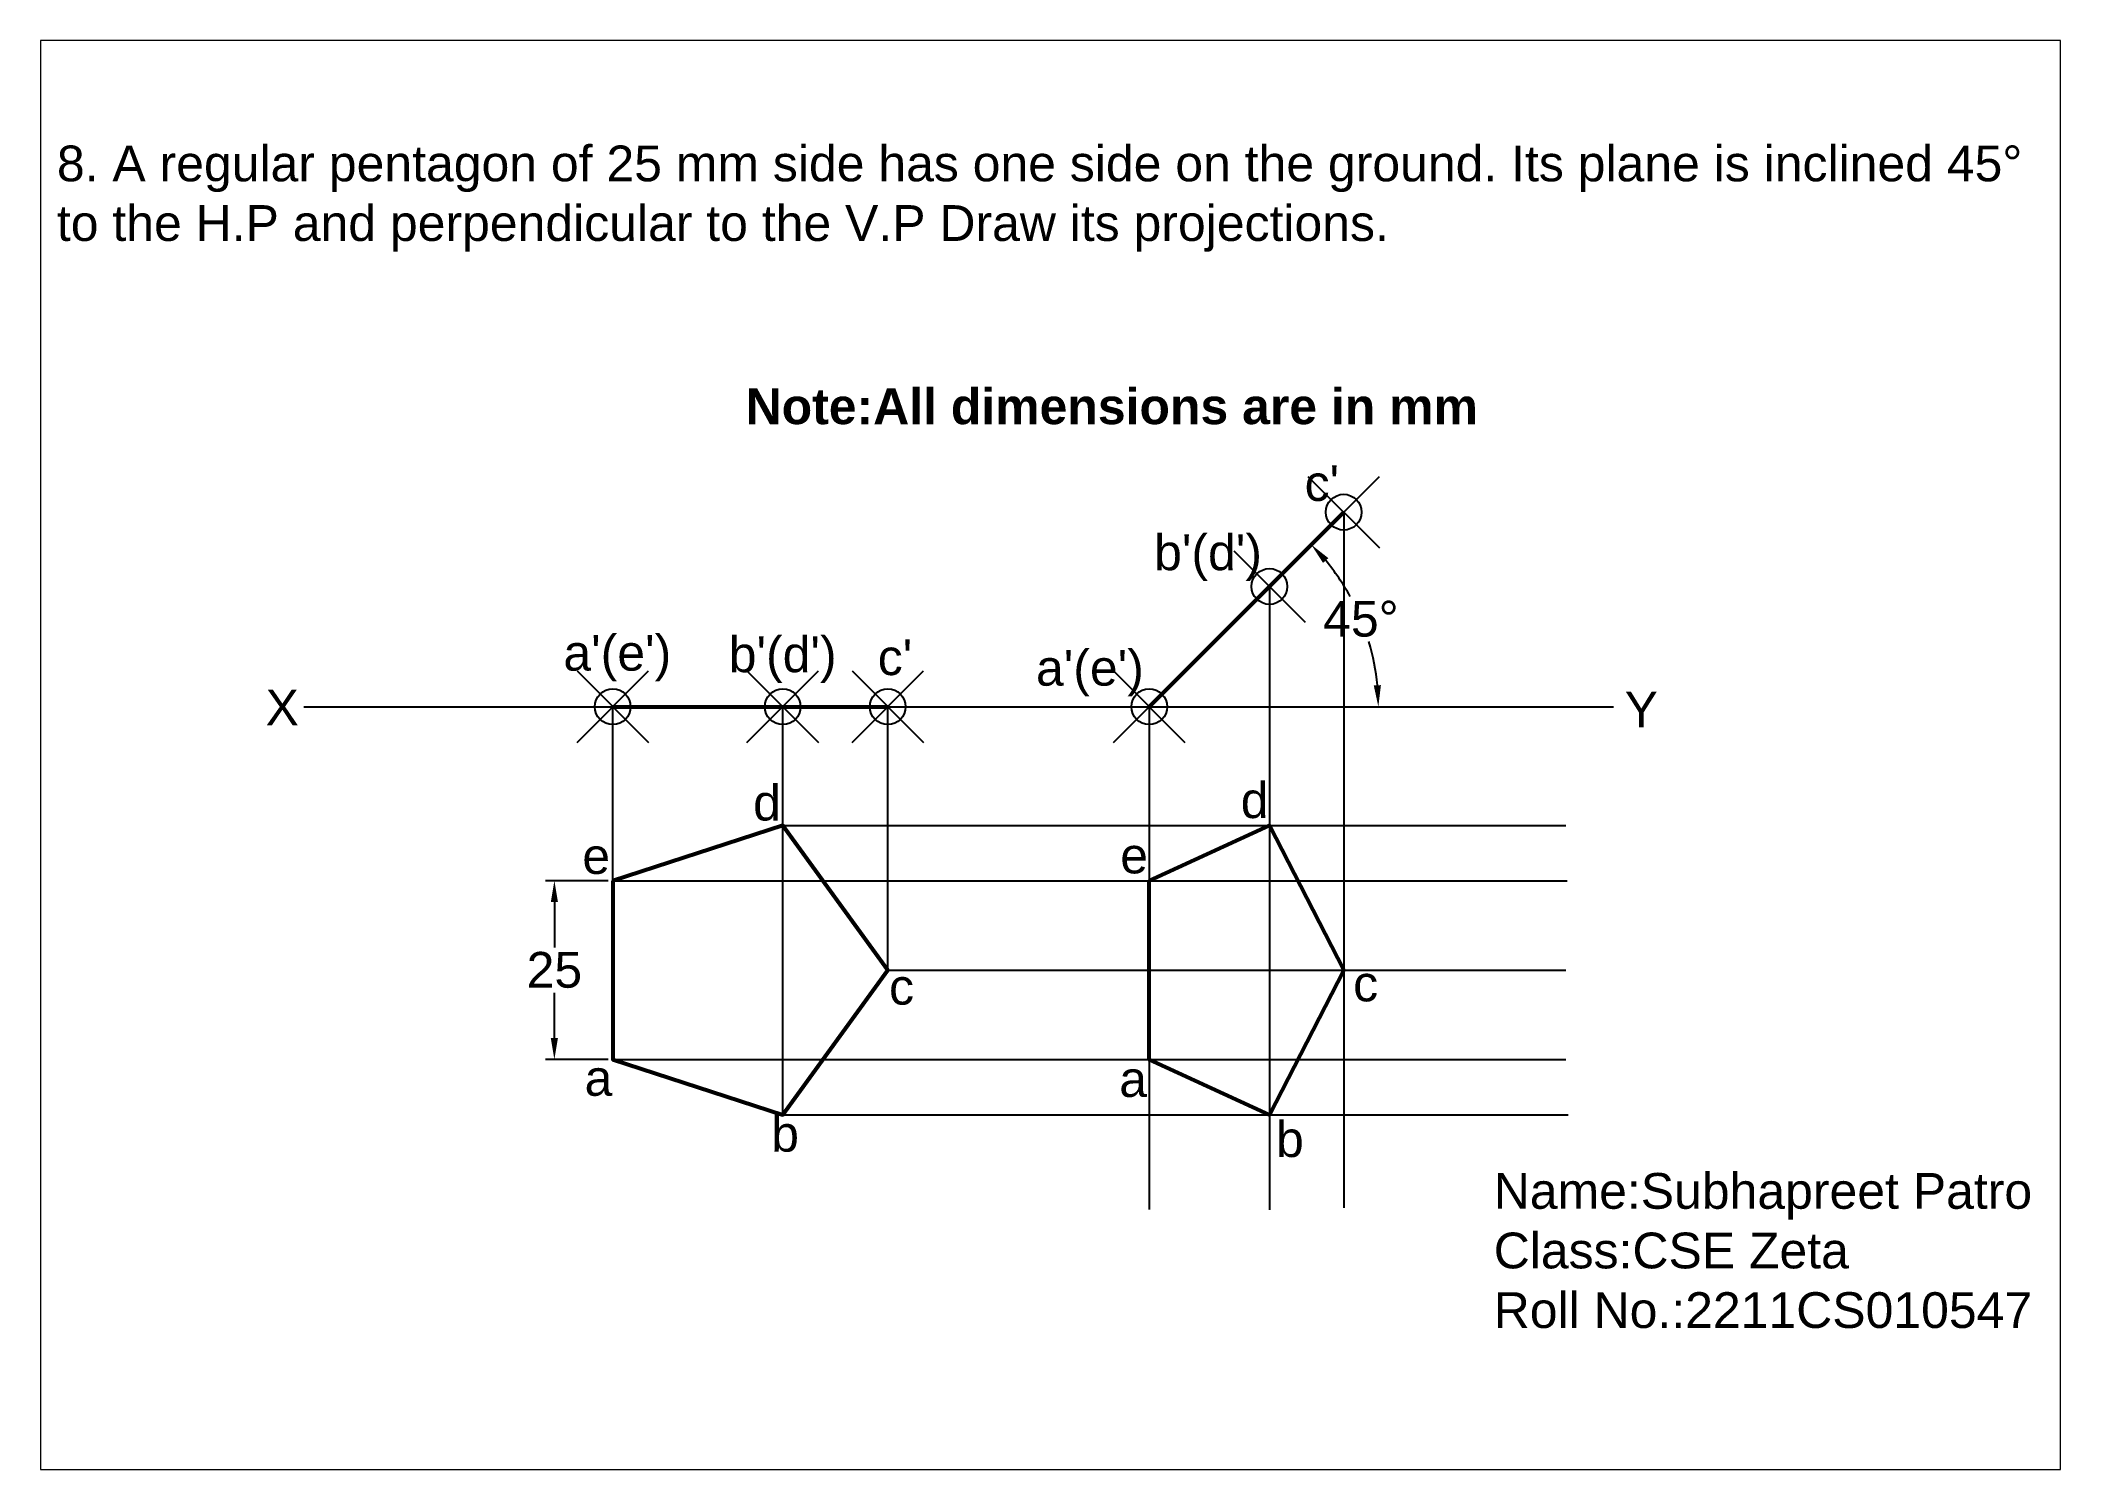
# Paper-space layout 'Layout8' of a CAD drawing. Header units: millimetres. Extents: x 30 to 267, y 21 to 189.
# The model-space entities are those that its viewports show. They can reach past a viewport. Long polylines and large blocks are cut down to what shows.
import ezdxf

# ---------------------------------------------------------------- set-up
doc = ezdxf.new("R2010")
doc.units = ezdxf.units.MM
doc.header["$PDMODE"] = 35
doc.header["$PDSIZE"] = 5
doc.styles.get("Standard").update_dxf_attribs({"font": 'arial.ttf'})
doc.dimstyles.new('ISO-25', dxfattribs={"dimtxt": 5, "dimasz": 3, "dimexe": 1.25, "dimexo": 0.625, "dimtad": 1, "dimtih": 1, "dimtoh": 1, "dimdec": 0, "dimtxsty": 'Standard', "dimcen": 2.5, "dimadec": 0, "dimazin": 0, "dimtfac": 1, "dimtdec": 0, "dimtmove": 0, "dimatfit": 3, "dimfxl": 1, "dimarcsym": 0})

# ---------------------------------------------------------------- blocks, each defined once
blk = doc.blocks.new('*D38')
at = {"color": 0, "lineweight": -2, "transparency": 16777216}
for p, q in [((2890.908834943041, 133.6464312124207), (2882.11249174939, 133.6464312124207)), ((2883.36249174939, 130.6464312124207), (2883.36249174939, 124.3242961510292)), ((2883.36249174939, 111.6464312124207), (2883.36249174939, 117.9685662738123)), ((2890.908834943041, 108.6464312124207), (2882.11249174939, 108.6464312124207))]:
    blk.add_line(p, q, dxfattribs=at)
at = {"color": 0, "transparency": 16777216}
for points in [[(2882.86249174939, 130.6464312124207), (2883.86249174939, 130.6464312124207), (2883.36249174939, 133.6464312124207)], [(2882.86249174939, 111.6464312124207), (2883.86249174939, 111.6464312124207), (2883.36249174939, 108.6464312124207)]]:
    blk.add_solid(points, dxfattribs=at)
at = {"layer": 'Defpoints', "color": 0, "transparency": 16777216}
for p in [(2891.533834943041, 133.6464312124207), (2883.36249174939, 108.6464312124207), (2891.533834943041, 108.6464312124207)]:
    blk.add_point(p, dxfattribs=at)
at = {"color": 0, "transparency": 16777216, "insert": (2883.362491749389, 121.1464312124199), "char_height": 5, "attachment_point": 5}
blk.add_mtext('25', dxfattribs=at)
blk = doc.blocks.new('*D39')
at = {"color": 0, "lineweight": -2, "transparency": 16777216}
for start, end in [(28.7840030045789, 39.63540489772278), (5.364595102277579, 16.49059034572483)]:
    blk.add_arc((2966.583678223159, 157.9695720509865), 32.05277138276945, start, end, dxfattribs=at)
at = {"color": 0, "transparency": 16777216}
for points in [[(2990.898421669667, 178.0794141853877), (2991.63784479135, 178.7526551876454), (2989.248410223736, 180.6343040515649)], [(2998.9955083204, 160.9896841084376), (2997.996603938822, 160.9428862829988), (2998.636449605927, 157.9695720509865)]]:
    blk.add_solid(points, dxfattribs=at)
at = {"layer": 'Defpoints', "color": 0, "transparency": 16777216}
for p in [(2993.786814466693, 185.1727082945222), (2997.544277905914, 166.2654397331645), (2848.291605306493, 157.9695720509866), (2966.583678223158, 157.9695720509864), (3031.558039242096, 157.9695720509867)]:
    blk.add_point(p, dxfattribs=at)
at = {"color": 0, "transparency": 16777216, "insert": (2996.196577663962, 170.2356366205579), "char_height": 5, "attachment_point": 5}
blk.add_mtext('45°', dxfattribs=at)

msp = doc.modelspace()

# ---------------------------------------------------------------- linework, layer by layer
at = {"lineweight": 53}
for p, q in [((2966.583678223158, 157.9695720509864), (2993.786814466693, 185.1727082945219)), ((2891.53383494304, 157.9695720509866), (2930.004879157731, 157.9695720509866))]:
    msp.add_line(p, q, dxfattribs=at)
for p, q in [((2993.786814466693, 185.1727082945219), (2993.786814466693, 87.91128799525653)), ((2983.396141022257, 174.7820348500856), (2983.396141022257, 87.62581286902854)), ((2848.291605306493, 157.9695720509866), (3031.558039242095, 157.9695720509866)), ((2891.53383494304, 133.6464312124207), (2891.53383494304, 157.9695720509866)), ((2915.310247850419, 100.921006353047), (2915.310247850419, 157.9695720509866)), ((2930.004879157731, 121.1464312124207), (2930.004879157731, 157.9695720509866)), ((2966.583678223158, 157.9695720509864), (2966.583678223157, 87.66098742544658)), ((2915.310247850419, 141.3718560717944), (3024.850810309402, 141.3718560717944)), ((2891.53383494304, 133.6464312124207), (3025.075308609673, 133.6464312124207)), ((2930.004879157731, 121.1464312124207), (3024.850810309402, 121.1464312124207)), ((2891.53383494304, 108.6464312124207), (3024.859988384912, 108.6464312124207)), ((2915.310247850419, 100.921006353047), (3025.196739409334, 100.921006353047))]:
    msp.add_line(p, q)
msp.add_lwpolyline([(2891.53383494304, 133.6464312124207), (2891.53383494304, 108.6464312124207), (2915.310247850419, 100.921006353047), (2930.004879157731, 121.1464312124207), (2915.310247850419, 141.3718560717944)], close=True, dxfattribs=at)
msp.add_lwpolyline([(2966.583678223158, 133.6464312124207), (2983.396141022257, 141.3718560717944), (2993.786814466693, 121.1464312124207), (2983.396141022257, 100.921006353047), (2966.583678223157, 108.6464312124207), (2966.583678223157, 133.6464312124207)], dxfattribs=at)
for p in [(2993.786814466693, 185.1727082945219), (2983.396141022257, 174.7820348500856), (2966.583678223158, 157.9695720509864), (2891.53383494304, 157.9695720509866), (2915.310247850419, 157.9695720509866), (2930.004879157731, 157.9695720509866)]:
    msp.add_point(p)

# ---------------------------------------------------------------- texts
at = {"char_height": 5, "attachment_point": 1}
for s, width, insert in [('8. A regular pentagon of 25 mm side has one side on the ground. Its plane is inclined 45%%D\\Pto the H.P and perpendicular to the V.P Draw its projections.', 363.3630975835767, (2813.765085346726, 236.4375833511604)), ('{\\fArial|b1|i0|c0|p34;Note:All dimensions are in mm}', 127.5296600610509, (2910.115860511733, 202.4783379682495)), ("c'", 10.02077722742479, (2988.319439302592, 191.7414003535635)), ("b'(d')", 25.2213167143309, (2967.268315102369, 182.0617144118015)), ("a'(e')", 17.90309433648326, (2884.62379669121, 168.014630702268)), ("b'(d')", 25.2213167143309, (2907.758981330086, 167.7991145611878)), ("c'", 10.02077722742479, (2928.600210918033, 167.3910631967885)), ("a'(e')", 17.90309433648326, (2950.741603282847, 165.9140023614815)), ('X', 4.58280195377381, (2842.959867106279, 160.3630985232467)), ('Y', 9.776019988334184, (3033.096910865362, 160.0935875017922)), ('\\pxt0;d', 41.02400157911052, (2911.167743132631, 147.0587194791363)), ('\\pxt0;d', 41.02400157911052, (2979.386412690151, 147.4021578209853)), ('\\pxt0;e', 41.02400157911052, (2887.271165343079, 139.5906684454957)), ('\\pxt0;e', 41.02400157911052, (2962.527310146877, 139.6673951713536)), ('\\pxt0;c', 41.02400157911052, (2930.179340268148, 121.3109441810478)), ('\\pxt0;c', 41.02400157911052, (2995.109978570231, 121.7709753518055)), ('\\pxt0;a', 41.02400157911052, (2887.592305061494, 108.570052378206)), ('\\pxt0;a', 41.02400157911052, (2962.38665113606, 108.4097181698474)), ('\\pxt0;b', 41.02400157911052, (2913.697918391331, 100.757240912564)), ('\\pxt0;b', 41.02400157911052, (2984.324345979213, 100.007399016294)), ('Name:Subhapreet Patro\\PClass:CSE Zeta\\PRoll No.:2211CS010547', 93.37308351974207, (3014.780819072419, 92.76947650204953))]:
    msp.add_mtext_dynamic_manual_height_columns(s, width=width, gutter_width=25, heights=[0], dxfattribs=dict(at, insert=insert))

# ---------------------------------------------------------------- dimensions: what is measured, and where the dimension line sits
dim = msp.add_angular_dim_2l(base=(2997.544277905914, 166.2654397331645), line1=((2848.291605306493, 157.9695720509866), (3031.558039242095, 157.9695720509866)), line2=((2966.583678223158, 157.9695720509864), (2993.786814466693, 185.1727082945219)), dimstyle='ISO-25')
dim.commit()
dim.dimension.update_dxf_attribs({"geometry": '*D39', "text_midpoint": (2996.196577663962, 170.2356366205581)})
dim = msp.add_aligned_dim(p1=(2891.53383494304, 133.6464312124207), p2=(2891.53383494304, 108.6464312124207), distance=-8.171343193650046, dimstyle='ISO-25')
dim.commit()
dim.dimension.update_dxf_attribs({"geometry": '*D38', "text_midpoint": (2883.362491749389, 121.1464312124199)})

psp = doc.layouts.new('Layout8')

# ---------------------------------------------------------------- viewports
at = {"layer": '0'}
psp.add_viewport(center=(148.5, 105), size=(237.6, 168), view_center_point=(2952.770494969686, 151.2190846176363), view_height=199.8374195835727, dxfattribs=at)

doc.saveas('drawing.dxf')
